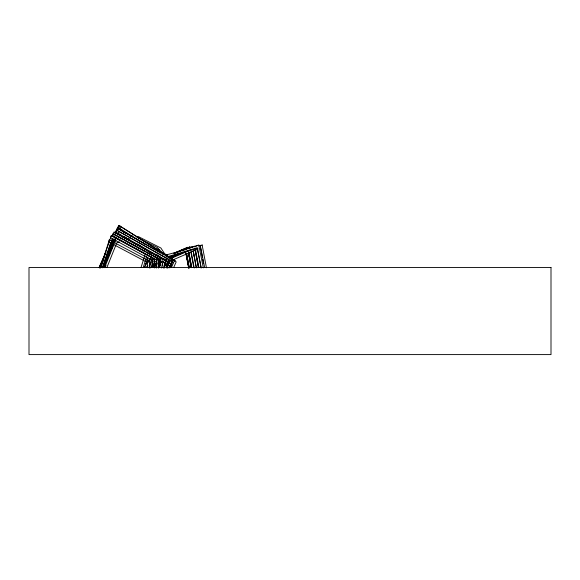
<?xml version="1.0" encoding="UTF-8"?>
<svg xmlns="http://www.w3.org/2000/svg" width="580" height="580" viewBox="0 0 580 580"><rect width="100%" height="100%" fill="white"/><g stroke="black" fill="none" stroke-linecap="round" stroke-linejoin="round"><path stroke-width="0.87" d="M156.39 268.018L157.093 257.745M158.485 267.815L159.13 258.832L113.136 233.689M158.557 267.235L159.13 259.216L157.129 258.122M170.121 267.242L170.476 264.074M159.594 267.438L161.175 258.173M161.602 268.018L163.096 259.245L114.1 232.073L112.375 236.27M146.856 267.445L147.305 265.712M149.285 267.924L151.344 259.39M151.474 267.561L152.127 265.002M164.263 268.069L166.837 258.26L164.488 267.315M168.678 259.311L166.438 267.945L168.707 259.303L116.573 230.137M170.679 267.714L173.195 259.485L175.015 260.637L173.166 259.492M100.463 268.09L109.308 239.924M109.344 239.917L108.677 241.94L147.24 262.385M102.754 267.829L110.541 242.933M141.027 267.496L145.384 253.779M143.245 267.365L146.762 256.389M144.688 267.619L146.595 261.711M147.102 260.021L147.936 257.484M100.347 267.561L111.266 235.785L110.584 237.771L152.09 260.181M102.979 266.191L110.932 243.063M112.404 238.779L111.519 241.345L112.433 238.771M102.805 266.786L110.976 243.013M167.272 267.924L170.672 258.296L172.506 259.332L169.527 267.844M169.788 266.996L172.47 259.34L117.29 228.15M100.637 267.293L102.863 261.406M112.201 236.212L113.201 233.675M100.956 266.829L102.522 262.631M112.201 236.589L113.201 234.059M102.993 266.909L113.339 239.177M103.001 267.286L113.339 239.562M100.05 267.257L105.415 253.851M104.545 261.638L113.477 239.192M104.639 267.583L113.934 244.383M106.916 267.474L116.819 242.752L119.321 241.954M148.987 261.544L150.017 259.035M148.676 262.37L151.083 256.527M149.625 265.531L150.974 262.24M115.203 233.464L116.609 230.13L115.797 232.051L166.235 260.348M115.848 237.198L103.008 267.67L115.884 237.191M171.404 267.547L174.384 260.826M173.688 267.51L176.197 261.856L171.564 259.267M99.782 267.641L104.19 257.759M115.101 233.088L117.356 228.136M99.078 267.568L105.937 252.184L99.115 267.561M101.877 263.494L100.405 266.8L101.906 263.487M115.485 232.87L118.856 225.402L174.986 260.645L118.828 225.41L120.538 226.671L119.204 229.673L119.835 228.179M115.514 232.863L118.856 225.402M107.423 256.121L108.525 253.641L107.452 256.113M109.257 251.988L112.563 244.55L109.294 251.981M113.296 242.897L114.767 239.591M113.332 242.889L114.796 239.583M109.779 251.756L110.86 249.327M111.585 247.711L113.028 244.477M104.929 267.735L106.024 265.285M99.629 268.069L103.059 260.681M99.992 267.351L103.022 260.812M107.517 255.99L116.239 237.249M118.117 233.196L117.334 234.82L118.828 232.703M144.543 266.771L147.436 262.254M148.364 260.754L149.85 258.492M146.472 267.598L147.827 265.488M117.675 234.371L118.682 232.877M111.121 247.798L115.927 240.714M119.299 235.668L120.306 234.219M155.157 267.402L156.187 265.915M155.984 267.728L157.107 266.285M158.412 267.96L160.617 265.096M145.993 263.508L147.769 261.674L145.435 264.118M173.63 253.315L187.579 247.283M174.413 253.344L187.514 247.667M174.45 253.337L187.55 247.66M189.899 246.899L178.437 251.865L189.936 246.892M182.533 250.756L192.292 246.536M168.845 257.266L172.978 255.475M188.631 248.682L194.445 246.174M169.113 257.861L178.952 253.612M194.452 246.884L196.932 245.819M153.983 264.458L155.643 263.748M153.925 264.748L157.216 263.334M158.811 262.631L161.284 261.565M153.635 265.161L156.97 263.726M158.587 263.015L161.095 261.942M170.353 258.078L183.338 252.46M151.17 266.851L156.984 264.342M158.601 263.625L161.109 262.551M165.206 260.768L166.888 260.043M191.523 249.574L171.629 258.187L169.135 257.187M199.672 246.029L202.159 244.963M151.213 267.452L156.992 264.951M158.615 264.241L160.297 263.516M165.249 261.37L166.902 260.659L165.148 260.435M158.63 264.85L160.319 264.125M173.239 259.76L198.135 248.965M198.556 245.797L200.231 245.26L204.602 267.235M169.396 256.839L197.802 248.225M124.584 238.119L126.281 237.582M130.486 236.241L132.211 235.705M126.839 239.576L129.347 238.786M167.99 256.585L197.207 247.696L201.195 267.764M168.555 257.063L179.002 254.301M153.649 263.501L157.035 262.675M158.681 262.262L161.233 261.638M117.972 227.331L145.334 244.477M117.972 228.643L155.585 250.118M116.478 230.05L171.774 261.333M113.296 234.023L115.159 235.03M112.433 235.647L156.897 260.029M112.44 236.031L156.97 260.398M152.272 267.235L152.069 257.788L154.171 258.919L154.396 267.808M146.892 259.876L147.878 267.743M160.747 260.362L156.846 258.173M173.485 262.747L168.215 259.717M154.004 259.521L155.781 259.39M153.932 261.609L156.549 261.413M158.246 261.297L160 261.174M122.213 236.952L124.91 236.763M136.336 236.618L138.141 236.488L160.892 248.008L165.249 254.721M127.063 239.323L128.84 239.199M153.62 259.34L157.194 259.673M163.618 253.583L166.96 254.816M164.662 254.257L166.344 254.874L177.009 252.054L198.788 245.006L203.333 267.866M137.018 237.3L157.441 247.617L160.348 252.097M157.847 248.791L159.457 249.61L161.399 252.59M109.279 239.931L149.161 261.058L150.046 268.09M111.237 235.792L154.171 258.919L154.367 267.851M113.144 234.073L116.37 235.792M117.921 236.669L122.699 239.264M124.25 240.142L135.365 246.21M136.909 247.08L141.694 249.675M143.238 250.553L144.855 251.415M146.406 252.286L151.184 254.888M152.736 255.758L159.101 259.224M114.035 232.087L163.038 259.26M115.942 235.465L133.248 245.072M134.821 245.942L139.541 248.566M141.114 249.436L145.834 252.061M147.407 252.931L152.127 255.548M153.7 256.425L155.273 257.295M156.339 250.575L160.935 253.17M162.429 254.047L163.981 254.91M165.474 255.787L170.071 258.39M156.158 254.243L171.767 264.958M161.291 257.803L166.453 261.355M170.136 263.893L171.615 264.908M137.649 244.049L151.076 253.257M159.196 258.883L160.703 259.891M162.886 261.421L165.865 263.443M166.576 263.958L170.049 266.321M118.828 225.41L120.538 226.671M163.06 261.363L164.198 262.74L164.959 265.234M158.528 259.122L161.218 262.428M165.735 259.318L166.735 260.804M164.713 258.803L165.677 260.297M162.335 263.74L163.654 268.069M169.128 260.688L169.621 262.421M166.634 263.769L167.895 268.105M164.249 262.841L164.959 265.357M202.13 244.97L206.451 267.779M200.607 247.899L202.427 257.578M202.754 259.332L203.58 263.733M197.599 249.371L201.108 268.018M195.511 249.639L198.86 267.308M195.112 249.726L198.447 267.481M195.243 250.618L198.418 267.489M196.374 267.663L193.22 250.879L196.301 267.851M193.763 254.533L194.097 256.309M191.067 251.242L194.22 268.025M190.9 252.227L193.771 267.315M188.587 252.612L191.422 267.706M188.522 252.996L190.385 262.762M190.689 264.538L191.052 266.307M188.718 255.381L189.087 257.15M189.892 261.594L190.255 263.371M190.559 265.147L190.921 266.923M186.658 253.757L189.348 267.88M186.622 254.134L189.145 267.38M186.325 253.866L189.015 267.996M188.862 267.721L186.049 253.315L188.732 268.054M185.89 253.656L188.696 268.062M152.069 257.788L152.308 267.409M113.426 244.332L103.559 267.554L113.462 244.325M120.763 229.876L125.157 232.928L120.763 229.876M551 267.532L29 267.532L29 354.598L551 354.598L551 267.532M191.697 267.496L188.87 252.481L191.661 267.503"/></g></svg>
